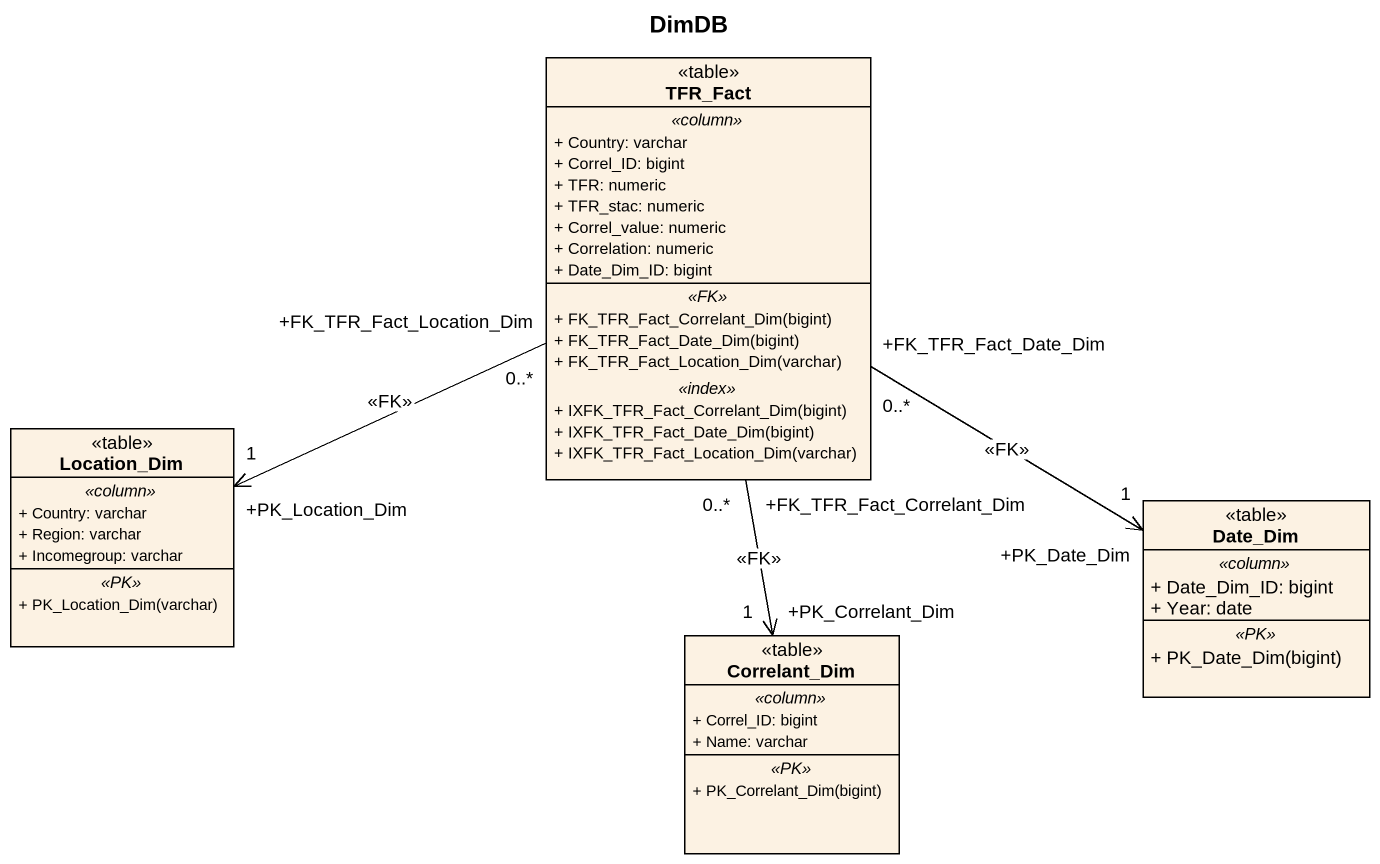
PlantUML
@startuml
title DimDB
hide circle
hide empty members
skinparam classAttributeIconSize 0
class TFR_Fact <<table>> {
  .. <<column>> ..
  + Country: varchar
  + Correl_ID: bigint
  + TFR: numeric
  + TFR_stac: numeric
  + Correl_value: numeric
  + Correlation: numeric
  + Date_Dim_ID: bigint
  .. <<FK>> ..
  + FK_TFR_Fact_Correlant_Dim(bigint)
  + FK_TFR_Fact_Date_Dim(bigint)
  + FK_TFR_Fact_Location_Dim(varchar)
  .. <<index>> ..
  + IXFK_TFR_Fact_Correlant_Dim(bigint)
  + IXFK_TFR_Fact_Date_Dim(bigint)
  + IXFK_TFR_Fact_Location_Dim(varchar)
}
class Location_Dim <<table>> {
  .. <<column>> ..
  + Country: varchar
  + Region: varchar
  + Incomegroup: varchar
  .. <<PK>> ..
  + PK_Location_Dim(varchar)
}
class Date_Dim <<table>> {
  .. <<column>> ..
  + Date_Dim_ID: bigint
  + Year: date
  .. <<PK>> ..
  + PK_Date_Dim(bigint)
}
class Correlant_Dim <<table>> {
  .. <<column>> ..
  + Correl_ID: bigint
  + Name: varchar
  .. <<PK>> ..
  + PK_Correlant_Dim(bigint)
}
TFR_Fact "+FK_TFR_Fact_Location_Dim\n0..*" -left-> "+PK_Location_Dim\n1" Location_Dim : <<FK>>
TFR_Fact "+FK_TFR_Fact_Date_Dim\n0..*" --> "+PK_Date_Dim\n1" Date_Dim : <<FK>>
TFR_Fact "+FK_TFR_Fact_Correlant_Dim\n0..*" --> "+PK_Correlant_Dim\n1" Correlant_Dim : <<FK>>
@enduml
